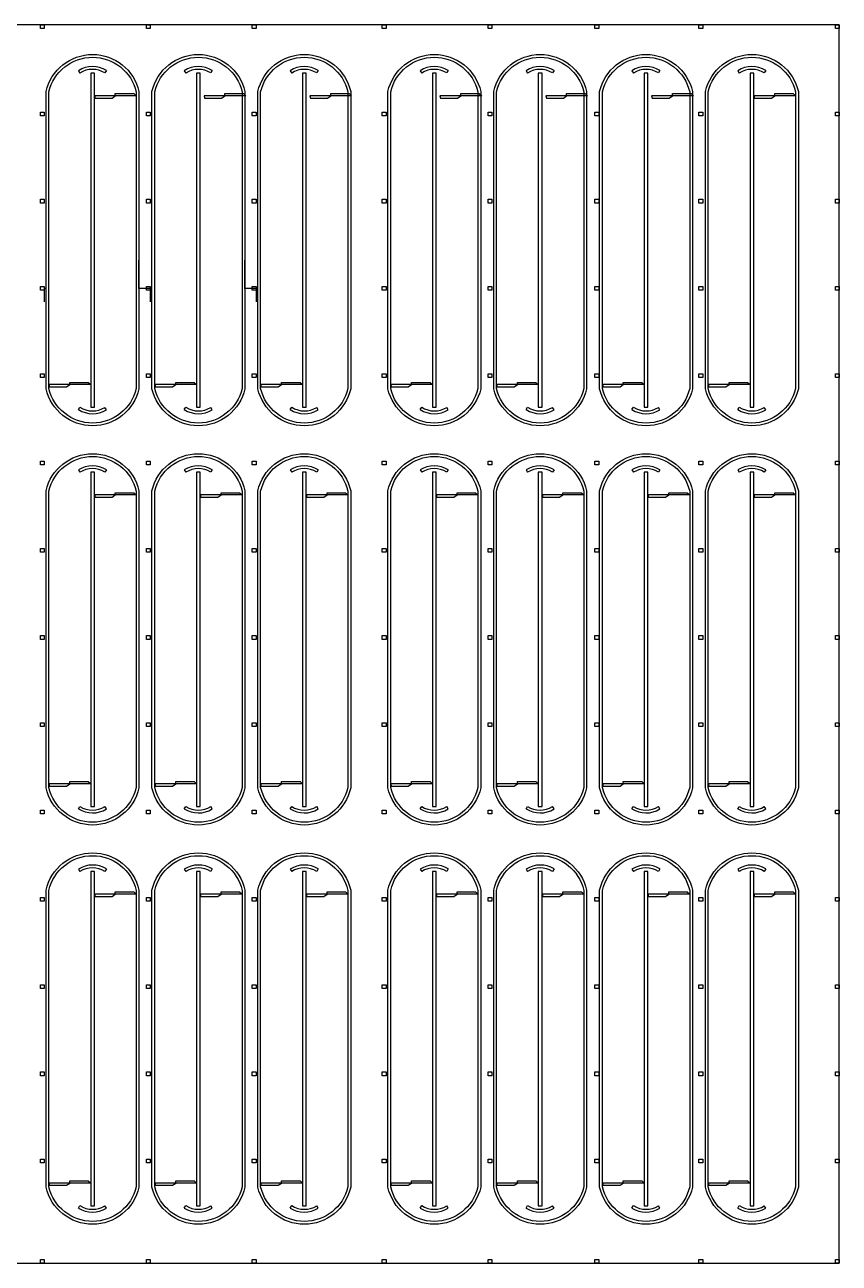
# Model space of a CAD drawing. Header units: metres. Extents: x 2572 to 5235, y 1556 to 2684.
# Drawn here: x 2724.8 to 2768.7, y 1569.3 to 1636 of the extents above; entities that cross this region are included whole.
import ezdxf

# ---------------------------------------------------------------- set-up
doc = ezdxf.new("R2010")
doc.units = ezdxf.units.M

msp = doc.modelspace()

# ---------------------------------------------------------------- linework, layer by layer
for points in [[(2697.757, 1591.341), (2697.757, 1569.341), (2768.657, 1569.341), (2768.657, 1636.041), (2697.757, 1636.041), (2697.757, 1615.741)], [(2725.857, 1636.041), (2725.857, 1635.841), (2725.657, 1635.841), (2725.657, 1636.041), (2725.857, 1636.041)], [(2731.557, 1636.041), (2731.557, 1635.841), (2731.357, 1635.841), (2731.357, 1636.041), (2731.557, 1636.041)], [(2737.257, 1636.041), (2737.257, 1635.841), (2737.057, 1635.841), (2737.057, 1636.041), (2737.257, 1636.041)], [(2744.257, 1636.041), (2744.257, 1635.841), (2744.057, 1635.841), (2744.057, 1636.041), (2744.257, 1636.041)], [(2749.957, 1636.041), (2749.957, 1635.841), (2749.757, 1635.841), (2749.757, 1636.041), (2749.957, 1636.041)], [(2755.707, 1636.041), (2755.707, 1635.841), (2755.507, 1635.841), (2755.507, 1636.041), (2755.707, 1636.041)], [(2761.307, 1636.041), (2761.307, 1635.841), (2761.107, 1635.841), (2761.107, 1636.041), (2761.307, 1636.041)], [(2768.657, 1636.041), (2768.657, 1635.841), (2768.457, 1635.841), (2768.457, 1636.041), (2768.657, 1636.041)], [(2727.696, 1633.567), (2727.777, 1633.44)], [(2729.203, 1633.574), (2729.124, 1633.447)], [(2733.396, 1633.567), (2733.477, 1633.44)], [(2734.903, 1633.574), (2734.824, 1633.447)], [(2739.096, 1633.567), (2739.177, 1633.44)], [(2740.603, 1633.574), (2740.524, 1633.447)], [(2746.096, 1633.567), (2746.177, 1633.44)], [(2747.603, 1633.574), (2747.524, 1633.447)], [(2751.796, 1633.567), (2751.877, 1633.44)], [(2753.303, 1633.574), (2753.224, 1633.447)], [(2757.496, 1633.567), (2757.577, 1633.44)], [(2759.003, 1633.574), (2758.924, 1633.447)], [(2763.196, 1633.567), (2763.277, 1633.44)], [(2764.703, 1633.574), (2764.624, 1633.447)], [(2728.357, 1624.441), (2728.357, 1615.441), (2728.557, 1615.441), (2728.557, 1633.441), (2728.357, 1633.441), (2728.357, 1624.441)], [(2734.057, 1624.441), (2734.057, 1615.441), (2734.257, 1615.441), (2734.257, 1633.441), (2734.057, 1633.441), (2734.057, 1624.441)], [(2739.757, 1624.441), (2739.757, 1615.441), (2739.957, 1615.441), (2739.957, 1633.441), (2739.757, 1633.441), (2739.757, 1624.441)], [(2746.757, 1624.441), (2746.757, 1615.441), (2746.957, 1615.441), (2746.957, 1633.441), (2746.757, 1633.441), (2746.757, 1624.441)], [(2752.457, 1624.441), (2752.457, 1615.441), (2752.657, 1615.441), (2752.657, 1633.441), (2752.457, 1633.441), (2752.457, 1624.441)], [(2758.157, 1624.441), (2758.157, 1615.441), (2758.357, 1615.441), (2758.357, 1633.441), (2758.157, 1633.441), (2758.157, 1624.441)], [(2763.857, 1624.441), (2763.857, 1615.441), (2764.057, 1615.441), (2764.057, 1633.441), (2763.857, 1633.441), (2763.857, 1624.441)], [(2730.807, 1632.217), (2728.557, 1632.217), (2728.592, 1632.097), (2729.505, 1632.097), (2729.682, 1632.217), (2729.682, 1632.338), (2730.677, 1632.338), (2730.807, 1632.217)], [(2736.707, 1632.217), (2734.457, 1632.217), (2734.492, 1632.097), (2735.405, 1632.097), (2735.582, 1632.217), (2735.582, 1632.338), (2736.577, 1632.338), (2736.707, 1632.217)], [(2742.407, 1632.217), (2740.157, 1632.217), (2740.192, 1632.097), (2741.105, 1632.097), (2741.282, 1632.217), (2741.282, 1632.338), (2742.277, 1632.338), (2742.407, 1632.217)], [(2749.407, 1632.217), (2747.157, 1632.217), (2747.192, 1632.097), (2748.105, 1632.097), (2748.282, 1632.217), (2748.282, 1632.338), (2749.277, 1632.338), (2749.407, 1632.217)], [(2755.107, 1632.217), (2752.857, 1632.217), (2752.892, 1632.097), (2753.805, 1632.097), (2753.982, 1632.217), (2753.982, 1632.338), (2754.977, 1632.338), (2755.107, 1632.217)], [(2760.807, 1632.217), (2758.557, 1632.217), (2758.592, 1632.097), (2759.505, 1632.097), (2759.682, 1632.217), (2759.682, 1632.338), (2760.677, 1632.338), (2760.807, 1632.217)], [(2766.307, 1632.217), (2764.057, 1632.217), (2764.092, 1632.097), (2765.005, 1632.097), (2765.182, 1632.217), (2765.182, 1632.338), (2766.177, 1632.338), (2766.307, 1632.217)], [(2725.857, 1631.341), (2725.857, 1631.141), (2725.657, 1631.141), (2725.657, 1631.341), (2725.857, 1631.341)], [(2731.557, 1631.341), (2731.557, 1631.141), (2731.357, 1631.141), (2731.357, 1631.341), (2731.557, 1631.341)], [(2737.257, 1631.341), (2737.257, 1631.141), (2737.057, 1631.141), (2737.057, 1631.341), (2737.257, 1631.341)], [(2744.257, 1631.341), (2744.257, 1631.141), (2744.057, 1631.141), (2744.057, 1631.341), (2744.257, 1631.341)], [(2749.957, 1631.341), (2749.957, 1631.141), (2749.757, 1631.141), (2749.757, 1631.341), (2749.957, 1631.341)], [(2755.707, 1631.341), (2755.707, 1631.141), (2755.507, 1631.141), (2755.507, 1631.341), (2755.707, 1631.341)], [(2761.307, 1631.341), (2761.307, 1631.141), (2761.107, 1631.141), (2761.107, 1631.341), (2761.307, 1631.341)], [(2768.657, 1631.341), (2768.657, 1631.141), (2768.457, 1631.141), (2768.457, 1631.341), (2768.657, 1631.341)], [(2725.857, 1626.641), (2725.857, 1626.441), (2725.657, 1626.441), (2725.657, 1626.641), (2725.857, 1626.641)], [(2731.557, 1626.641), (2731.557, 1626.441), (2731.357, 1626.441), (2731.357, 1626.641), (2731.557, 1626.641)], [(2737.257, 1626.641), (2737.257, 1626.441), (2737.057, 1626.441), (2737.057, 1626.641), (2737.257, 1626.641)], [(2744.257, 1626.641), (2744.257, 1626.441), (2744.057, 1626.441), (2744.057, 1626.641), (2744.257, 1626.641)], [(2749.957, 1626.641), (2749.957, 1626.441), (2749.757, 1626.441), (2749.757, 1626.641), (2749.957, 1626.641)], [(2755.707, 1626.641), (2755.707, 1626.441), (2755.507, 1626.441), (2755.507, 1626.641), (2755.707, 1626.641)], [(2761.307, 1626.641), (2761.307, 1626.441), (2761.107, 1626.441), (2761.107, 1626.641), (2761.307, 1626.641)], [(2768.657, 1626.641), (2768.657, 1626.441), (2768.457, 1626.441), (2768.457, 1626.641), (2768.657, 1626.641)], [(2731.657, 1621.841), (2730.957, 1621.841), (2730.957, 1623.371)], [(2737.357, 1621.841), (2736.657, 1621.841), (2736.657, 1623.371)], [(2725.857, 1621.941), (2725.857, 1621.741), (2725.657, 1621.741), (2725.657, 1621.941), (2725.857, 1621.941)], [(2725.957, 1621.841), (2725.857, 1621.841), (2725.857, 1621.123)], [(2731.557, 1621.941), (2731.557, 1621.741), (2731.357, 1621.741), (2731.357, 1621.941), (2731.557, 1621.941)], [(2731.657, 1621.841), (2731.557, 1621.841), (2731.557, 1621.123)], [(2737.257, 1621.941), (2737.257, 1621.741), (2737.057, 1621.741), (2737.057, 1621.941), (2737.257, 1621.941)], [(2737.357, 1621.841), (2737.257, 1621.841), (2737.257, 1621.123)], [(2744.257, 1621.941), (2744.257, 1621.741), (2744.057, 1621.741), (2744.057, 1621.941), (2744.257, 1621.941)], [(2749.957, 1621.941), (2749.957, 1621.741), (2749.757, 1621.741), (2749.757, 1621.941), (2749.957, 1621.941)], [(2755.707, 1621.941), (2755.707, 1621.741), (2755.507, 1621.741), (2755.507, 1621.941), (2755.707, 1621.941)], [(2761.307, 1621.941), (2761.307, 1621.741), (2761.107, 1621.741), (2761.107, 1621.941), (2761.307, 1621.941)], [(2768.657, 1621.941), (2768.657, 1621.741), (2768.457, 1621.741), (2768.457, 1621.941), (2768.657, 1621.941)], [(2725.857, 1617.241), (2725.857, 1617.041), (2725.657, 1617.041), (2725.657, 1617.241), (2725.857, 1617.241)], [(2731.557, 1617.241), (2731.557, 1617.041), (2731.357, 1617.041), (2731.357, 1617.241), (2731.557, 1617.241)], [(2737.257, 1617.241), (2737.257, 1617.041), (2737.057, 1617.041), (2737.057, 1617.241), (2737.257, 1617.241)], [(2744.257, 1617.241), (2744.257, 1617.041), (2744.057, 1617.041), (2744.057, 1617.241), (2744.257, 1617.241)], [(2749.957, 1617.241), (2749.957, 1617.041), (2749.757, 1617.041), (2749.757, 1617.241), (2749.957, 1617.241)], [(2755.707, 1617.241), (2755.707, 1617.041), (2755.507, 1617.041), (2755.507, 1617.241), (2755.707, 1617.241)], [(2761.307, 1617.241), (2761.307, 1617.041), (2761.107, 1617.041), (2761.107, 1617.241), (2761.307, 1617.241)], [(2768.657, 1617.241), (2768.657, 1617.041), (2768.457, 1617.041), (2768.457, 1617.241), (2768.657, 1617.241)], [(2728.357, 1616.661), (2726.107, 1616.661), (2726.142, 1616.54), (2727.055, 1616.54), (2727.232, 1616.661), (2727.232, 1616.782), (2728.227, 1616.782), (2728.357, 1616.661)], [(2734.057, 1616.661), (2731.807, 1616.661), (2731.842, 1616.54), (2732.755, 1616.54), (2732.932, 1616.661), (2732.932, 1616.782), (2733.927, 1616.782), (2734.057, 1616.661)], [(2739.757, 1616.661), (2737.507, 1616.661), (2737.542, 1616.54), (2738.455, 1616.54), (2738.632, 1616.661), (2738.632, 1616.782), (2739.627, 1616.782), (2739.757, 1616.661)], [(2746.757, 1616.661), (2744.507, 1616.661), (2744.542, 1616.54), (2745.455, 1616.54), (2745.632, 1616.661), (2745.632, 1616.782), (2746.627, 1616.782), (2746.757, 1616.661)], [(2752.457, 1616.661), (2750.207, 1616.661), (2750.242, 1616.54), (2751.155, 1616.54), (2751.332, 1616.661), (2751.332, 1616.782), (2752.327, 1616.782), (2752.457, 1616.661)], [(2758.157, 1616.661), (2755.907, 1616.661), (2755.942, 1616.54), (2756.855, 1616.54), (2757.032, 1616.661), (2757.032, 1616.782), (2758.027, 1616.782), (2758.157, 1616.661)], [(2763.857, 1616.661), (2761.607, 1616.661), (2761.642, 1616.54), (2762.555, 1616.54), (2762.732, 1616.661), (2762.732, 1616.782), (2763.727, 1616.782), (2763.857, 1616.661)], [(2727.696, 1615.315), (2727.777, 1615.442)], [(2729.203, 1615.308), (2729.124, 1615.435)], [(2733.396, 1615.315), (2733.477, 1615.442)], [(2734.903, 1615.308), (2734.824, 1615.435)], [(2739.096, 1615.315), (2739.177, 1615.442)], [(2740.603, 1615.308), (2740.524, 1615.435)], [(2746.096, 1615.315), (2746.177, 1615.442)], [(2747.603, 1615.308), (2747.524, 1615.435)], [(2751.796, 1615.315), (2751.877, 1615.442)], [(2753.303, 1615.308), (2753.224, 1615.435)], [(2757.496, 1615.315), (2757.577, 1615.442)], [(2759.003, 1615.308), (2758.924, 1615.435)], [(2763.196, 1615.315), (2763.277, 1615.442)], [(2764.703, 1615.308), (2764.624, 1615.435)], [(2725.857, 1612.541), (2725.857, 1612.341), (2725.657, 1612.341), (2725.657, 1612.541), (2725.857, 1612.541)], [(2731.557, 1612.541), (2731.557, 1612.341), (2731.357, 1612.341), (2731.357, 1612.541), (2731.557, 1612.541)], [(2737.257, 1612.541), (2737.257, 1612.341), (2737.057, 1612.341), (2737.057, 1612.541), (2737.257, 1612.541)], [(2744.257, 1612.541), (2744.257, 1612.341), (2744.057, 1612.341), (2744.057, 1612.541), (2744.257, 1612.541)], [(2749.957, 1612.541), (2749.957, 1612.341), (2749.757, 1612.341), (2749.757, 1612.541), (2749.957, 1612.541)], [(2755.707, 1612.541), (2755.707, 1612.341), (2755.507, 1612.341), (2755.507, 1612.541), (2755.707, 1612.541)], [(2761.307, 1612.541), (2761.307, 1612.341), (2761.107, 1612.341), (2761.107, 1612.541), (2761.307, 1612.541)], [(2768.657, 1612.541), (2768.657, 1612.341), (2768.457, 1612.341), (2768.457, 1612.541), (2768.657, 1612.541)], [(2727.696, 1612.067), (2727.777, 1611.94)], [(2728.357, 1602.941), (2728.357, 1593.941), (2728.557, 1593.941), (2728.557, 1611.941), (2728.357, 1611.941), (2728.357, 1602.941)], [(2729.203, 1612.074), (2729.124, 1611.947)], [(2733.396, 1612.067), (2733.477, 1611.94)], [(2734.057, 1602.941), (2734.057, 1593.941), (2734.257, 1593.941), (2734.257, 1611.941), (2734.057, 1611.941), (2734.057, 1602.941)], [(2734.903, 1612.074), (2734.824, 1611.947)], [(2739.096, 1612.067), (2739.177, 1611.94)], [(2739.757, 1602.941), (2739.757, 1593.941), (2739.957, 1593.941), (2739.957, 1611.941), (2739.757, 1611.941), (2739.757, 1602.941)], [(2740.603, 1612.074), (2740.524, 1611.947)], [(2746.096, 1612.067), (2746.177, 1611.94)], [(2746.757, 1602.941), (2746.757, 1593.941), (2746.957, 1593.941), (2746.957, 1611.941), (2746.757, 1611.941), (2746.757, 1602.941)], [(2747.603, 1612.074), (2747.524, 1611.947)], [(2751.796, 1612.067), (2751.877, 1611.94)], [(2752.457, 1602.941), (2752.457, 1593.941), (2752.657, 1593.941), (2752.657, 1611.941), (2752.457, 1611.941), (2752.457, 1602.941)], [(2753.303, 1612.074), (2753.224, 1611.947)], [(2757.496, 1612.067), (2757.577, 1611.94)], [(2758.157, 1602.941), (2758.157, 1593.941), (2758.357, 1593.941), (2758.357, 1611.941), (2758.157, 1611.941), (2758.157, 1602.941)], [(2759.003, 1612.074), (2758.924, 1611.947)], [(2763.196, 1612.067), (2763.277, 1611.94)], [(2763.857, 1602.941), (2763.857, 1593.941), (2764.057, 1593.941), (2764.057, 1611.941), (2763.857, 1611.941), (2763.857, 1602.941)], [(2764.703, 1612.074), (2764.624, 1611.947)], [(2730.807, 1610.717), (2728.557, 1610.717), (2728.592, 1610.597), (2729.505, 1610.597), (2729.682, 1610.717), (2729.682, 1610.838), (2730.677, 1610.838), (2730.807, 1610.717)], [(2736.507, 1610.717), (2734.257, 1610.717), (2734.292, 1610.597), (2735.205, 1610.597), (2735.382, 1610.717), (2735.382, 1610.838), (2736.377, 1610.838), (2736.507, 1610.717)], [(2742.207, 1610.717), (2739.957, 1610.717), (2739.992, 1610.597), (2740.905, 1610.597), (2741.082, 1610.717), (2741.082, 1610.838), (2742.077, 1610.838), (2742.207, 1610.717)], [(2749.207, 1610.717), (2746.957, 1610.717), (2746.992, 1610.597), (2747.905, 1610.597), (2748.082, 1610.717), (2748.082, 1610.838), (2749.077, 1610.838), (2749.207, 1610.717)], [(2754.907, 1610.717), (2752.657, 1610.717), (2752.692, 1610.597), (2753.605, 1610.597), (2753.782, 1610.717), (2753.782, 1610.838), (2754.777, 1610.838), (2754.907, 1610.717)], [(2760.607, 1610.717), (2758.357, 1610.717), (2758.392, 1610.597), (2759.305, 1610.597), (2759.482, 1610.717), (2759.482, 1610.838), (2760.477, 1610.838), (2760.607, 1610.717)], [(2766.307, 1610.717), (2764.057, 1610.717), (2764.092, 1610.597), (2765.005, 1610.597), (2765.182, 1610.717), (2765.182, 1610.838), (2766.177, 1610.838), (2766.307, 1610.717)], [(2725.857, 1607.841), (2725.857, 1607.641), (2725.657, 1607.641), (2725.657, 1607.841), (2725.857, 1607.841)], [(2731.557, 1607.841), (2731.557, 1607.641), (2731.357, 1607.641), (2731.357, 1607.841), (2731.557, 1607.841)], [(2737.257, 1607.841), (2737.257, 1607.641), (2737.057, 1607.641), (2737.057, 1607.841), (2737.257, 1607.841)], [(2744.257, 1607.841), (2744.257, 1607.641), (2744.057, 1607.641), (2744.057, 1607.841), (2744.257, 1607.841)], [(2749.957, 1607.841), (2749.957, 1607.641), (2749.757, 1607.641), (2749.757, 1607.841), (2749.957, 1607.841)], [(2755.707, 1607.841), (2755.707, 1607.641), (2755.507, 1607.641), (2755.507, 1607.841), (2755.707, 1607.841)], [(2761.307, 1607.841), (2761.307, 1607.641), (2761.107, 1607.641), (2761.107, 1607.841), (2761.307, 1607.841)], [(2768.657, 1607.841), (2768.657, 1607.641), (2768.457, 1607.641), (2768.457, 1607.841), (2768.657, 1607.841)], [(2725.857, 1603.141), (2725.857, 1602.941), (2725.657, 1602.941), (2725.657, 1603.141), (2725.857, 1603.141)], [(2731.557, 1603.141), (2731.557, 1602.941), (2731.357, 1602.941), (2731.357, 1603.141), (2731.557, 1603.141)], [(2737.257, 1603.141), (2737.257, 1602.941), (2737.057, 1602.941), (2737.057, 1603.141), (2737.257, 1603.141)], [(2744.257, 1603.141), (2744.257, 1602.941), (2744.057, 1602.941), (2744.057, 1603.141), (2744.257, 1603.141)], [(2749.957, 1603.141), (2749.957, 1602.941), (2749.757, 1602.941), (2749.757, 1603.141), (2749.957, 1603.141)], [(2755.707, 1603.141), (2755.707, 1602.941), (2755.507, 1602.941), (2755.507, 1603.141), (2755.707, 1603.141)], [(2761.307, 1603.141), (2761.307, 1602.941), (2761.107, 1602.941), (2761.107, 1603.141), (2761.307, 1603.141)], [(2768.657, 1603.141), (2768.657, 1602.941), (2768.457, 1602.941), (2768.457, 1603.141), (2768.657, 1603.141)], [(2725.857, 1598.441), (2725.857, 1598.241), (2725.657, 1598.241), (2725.657, 1598.441), (2725.857, 1598.441)], [(2731.557, 1598.441), (2731.557, 1598.241), (2731.357, 1598.241), (2731.357, 1598.441), (2731.557, 1598.441)], [(2737.257, 1598.441), (2737.257, 1598.241), (2737.057, 1598.241), (2737.057, 1598.441), (2737.257, 1598.441)], [(2744.257, 1598.441), (2744.257, 1598.241), (2744.057, 1598.241), (2744.057, 1598.441), (2744.257, 1598.441)], [(2749.957, 1598.441), (2749.957, 1598.241), (2749.757, 1598.241), (2749.757, 1598.441), (2749.957, 1598.441)], [(2755.707, 1598.441), (2755.707, 1598.241), (2755.507, 1598.241), (2755.507, 1598.441), (2755.707, 1598.441)], [(2761.307, 1598.441), (2761.307, 1598.241), (2761.107, 1598.241), (2761.107, 1598.441), (2761.307, 1598.441)], [(2768.657, 1598.441), (2768.657, 1598.241), (2768.457, 1598.241), (2768.457, 1598.441), (2768.657, 1598.441)], [(2728.357, 1595.161), (2726.107, 1595.161), (2726.142, 1595.04), (2727.055, 1595.04), (2727.232, 1595.161), (2727.232, 1595.282), (2728.227, 1595.282), (2728.357, 1595.161)], [(2734.057, 1595.161), (2731.807, 1595.161), (2731.842, 1595.04), (2732.755, 1595.04), (2732.932, 1595.161), (2732.932, 1595.282), (2733.927, 1595.282), (2734.057, 1595.161)], [(2739.757, 1595.161), (2737.507, 1595.161), (2737.542, 1595.04), (2738.455, 1595.04), (2738.632, 1595.161), (2738.632, 1595.282), (2739.627, 1595.282), (2739.757, 1595.161)], [(2746.757, 1595.161), (2744.507, 1595.161), (2744.542, 1595.04), (2745.455, 1595.04), (2745.632, 1595.161), (2745.632, 1595.282), (2746.627, 1595.282), (2746.757, 1595.161)], [(2752.457, 1595.161), (2750.207, 1595.161), (2750.242, 1595.04), (2751.155, 1595.04), (2751.332, 1595.161), (2751.332, 1595.282), (2752.327, 1595.282), (2752.457, 1595.161)], [(2758.157, 1595.161), (2755.907, 1595.161), (2755.942, 1595.04), (2756.855, 1595.04), (2757.032, 1595.161), (2757.032, 1595.282), (2758.027, 1595.282), (2758.157, 1595.161)], [(2763.857, 1595.161), (2761.607, 1595.161), (2761.642, 1595.04), (2762.555, 1595.04), (2762.732, 1595.161), (2762.732, 1595.282), (2763.727, 1595.282), (2763.857, 1595.161)], [(2725.857, 1593.741), (2725.857, 1593.541), (2725.657, 1593.541), (2725.657, 1593.741), (2725.857, 1593.741)], [(2727.696, 1593.815), (2727.777, 1593.942)], [(2729.203, 1593.808), (2729.124, 1593.935)], [(2731.557, 1593.741), (2731.557, 1593.541), (2731.357, 1593.541), (2731.357, 1593.741), (2731.557, 1593.741)], [(2733.396, 1593.815), (2733.477, 1593.942)], [(2734.903, 1593.808), (2734.824, 1593.935)], [(2737.257, 1593.741), (2737.257, 1593.541), (2737.057, 1593.541), (2737.057, 1593.741), (2737.257, 1593.741)], [(2739.096, 1593.815), (2739.177, 1593.942)], [(2740.603, 1593.808), (2740.524, 1593.935)], [(2744.257, 1593.741), (2744.257, 1593.541), (2744.057, 1593.541), (2744.057, 1593.741), (2744.257, 1593.741)], [(2746.096, 1593.815), (2746.177, 1593.942)], [(2747.603, 1593.808), (2747.524, 1593.935)], [(2749.957, 1593.741), (2749.957, 1593.541), (2749.757, 1593.541), (2749.757, 1593.741), (2749.957, 1593.741)], [(2751.796, 1593.815), (2751.877, 1593.942)], [(2753.303, 1593.808), (2753.224, 1593.935)], [(2755.707, 1593.741), (2755.707, 1593.541), (2755.507, 1593.541), (2755.507, 1593.741), (2755.707, 1593.741)], [(2757.496, 1593.815), (2757.577, 1593.942)], [(2759.003, 1593.808), (2758.924, 1593.935)], [(2761.307, 1593.741), (2761.307, 1593.541), (2761.107, 1593.541), (2761.107, 1593.741), (2761.307, 1593.741)], [(2763.196, 1593.815), (2763.277, 1593.942)], [(2764.703, 1593.808), (2764.624, 1593.935)], [(2768.657, 1593.741), (2768.657, 1593.541), (2768.457, 1593.541), (2768.457, 1593.741), (2768.657, 1593.741)], [(2727.696, 1590.567), (2727.777, 1590.44)], [(2728.357, 1581.441), (2728.357, 1572.441), (2728.557, 1572.441), (2728.557, 1590.441), (2728.357, 1590.441), (2728.357, 1581.441)], [(2729.203, 1590.574), (2729.124, 1590.447)], [(2733.396, 1590.567), (2733.477, 1590.44)], [(2734.057, 1581.441), (2734.057, 1572.441), (2734.257, 1572.441), (2734.257, 1590.441), (2734.057, 1590.441), (2734.057, 1581.441)], [(2734.903, 1590.574), (2734.824, 1590.447)], [(2739.096, 1590.567), (2739.177, 1590.44)], [(2739.757, 1581.441), (2739.757, 1572.441), (2739.957, 1572.441), (2739.957, 1590.441), (2739.757, 1590.441), (2739.757, 1581.441)], [(2740.603, 1590.574), (2740.524, 1590.447)], [(2746.096, 1590.567), (2746.177, 1590.44)], [(2746.757, 1581.441), (2746.757, 1572.441), (2746.957, 1572.441), (2746.957, 1590.441), (2746.757, 1590.441), (2746.757, 1581.441)], [(2747.603, 1590.574), (2747.524, 1590.447)], [(2751.796, 1590.567), (2751.877, 1590.44)], [(2752.457, 1581.441), (2752.457, 1572.441), (2752.657, 1572.441), (2752.657, 1590.441), (2752.457, 1590.441), (2752.457, 1581.441)], [(2753.303, 1590.574), (2753.224, 1590.447)], [(2757.496, 1590.567), (2757.577, 1590.44)], [(2758.157, 1581.441), (2758.157, 1572.441), (2758.357, 1572.441), (2758.357, 1590.441), (2758.157, 1590.441), (2758.157, 1581.441)], [(2759.003, 1590.574), (2758.924, 1590.447)], [(2763.196, 1590.567), (2763.277, 1590.44)], [(2763.857, 1581.441), (2763.857, 1572.441), (2764.057, 1572.441), (2764.057, 1590.441), (2763.857, 1590.441), (2763.857, 1581.441)], [(2764.703, 1590.574), (2764.624, 1590.447)], [(2725.857, 1589.041), (2725.857, 1588.841), (2725.657, 1588.841), (2725.657, 1589.041), (2725.857, 1589.041)], [(2730.807, 1589.217), (2728.557, 1589.217), (2728.592, 1589.097), (2729.505, 1589.097), (2729.682, 1589.217), (2729.682, 1589.338), (2730.677, 1589.338), (2730.807, 1589.217)], [(2731.557, 1589.041), (2731.557, 1588.841), (2731.357, 1588.841), (2731.357, 1589.041), (2731.557, 1589.041)], [(2736.507, 1589.217), (2734.257, 1589.217), (2734.292, 1589.097), (2735.205, 1589.097), (2735.382, 1589.217), (2735.382, 1589.338), (2736.377, 1589.338), (2736.507, 1589.217)], [(2737.257, 1589.041), (2737.257, 1588.841), (2737.057, 1588.841), (2737.057, 1589.041), (2737.257, 1589.041)], [(2742.207, 1589.217), (2739.957, 1589.217), (2739.992, 1589.097), (2740.905, 1589.097), (2741.082, 1589.217), (2741.082, 1589.338), (2742.077, 1589.338), (2742.207, 1589.217)], [(2744.257, 1589.041), (2744.257, 1588.841), (2744.057, 1588.841), (2744.057, 1589.041), (2744.257, 1589.041)], [(2749.207, 1589.217), (2746.957, 1589.217), (2746.992, 1589.097), (2747.905, 1589.097), (2748.082, 1589.217), (2748.082, 1589.338), (2749.077, 1589.338), (2749.207, 1589.217)], [(2749.957, 1589.041), (2749.957, 1588.841), (2749.757, 1588.841), (2749.757, 1589.041), (2749.957, 1589.041)], [(2754.907, 1589.217), (2752.657, 1589.217), (2752.692, 1589.097), (2753.605, 1589.097), (2753.782, 1589.217), (2753.782, 1589.338), (2754.777, 1589.338), (2754.907, 1589.217)], [(2755.707, 1589.041), (2755.707, 1588.841), (2755.507, 1588.841), (2755.507, 1589.041), (2755.707, 1589.041)], [(2760.607, 1589.217), (2758.357, 1589.217), (2758.392, 1589.097), (2759.305, 1589.097), (2759.482, 1589.217), (2759.482, 1589.338), (2760.477, 1589.338), (2760.607, 1589.217)], [(2761.307, 1589.041), (2761.307, 1588.841), (2761.107, 1588.841), (2761.107, 1589.041), (2761.307, 1589.041)], [(2766.307, 1589.217), (2764.057, 1589.217), (2764.092, 1589.097), (2765.005, 1589.097), (2765.182, 1589.217), (2765.182, 1589.338), (2766.177, 1589.338), (2766.307, 1589.217)], [(2768.657, 1589.041), (2768.657, 1588.841), (2768.457, 1588.841), (2768.457, 1589.041), (2768.657, 1589.041)], [(2725.857, 1584.341), (2725.857, 1584.141), (2725.657, 1584.141), (2725.657, 1584.341), (2725.857, 1584.341)], [(2731.557, 1584.341), (2731.557, 1584.141), (2731.357, 1584.141), (2731.357, 1584.341), (2731.557, 1584.341)], [(2737.257, 1584.341), (2737.257, 1584.141), (2737.057, 1584.141), (2737.057, 1584.341), (2737.257, 1584.341)], [(2744.257, 1584.341), (2744.257, 1584.141), (2744.057, 1584.141), (2744.057, 1584.341), (2744.257, 1584.341)], [(2749.957, 1584.341), (2749.957, 1584.141), (2749.757, 1584.141), (2749.757, 1584.341), (2749.957, 1584.341)], [(2755.707, 1584.341), (2755.707, 1584.141), (2755.507, 1584.141), (2755.507, 1584.341), (2755.707, 1584.341)], [(2761.307, 1584.341), (2761.307, 1584.141), (2761.107, 1584.141), (2761.107, 1584.341), (2761.307, 1584.341)], [(2768.657, 1584.341), (2768.657, 1584.141), (2768.457, 1584.141), (2768.457, 1584.341), (2768.657, 1584.341)], [(2725.857, 1579.641), (2725.857, 1579.441), (2725.657, 1579.441), (2725.657, 1579.641), (2725.857, 1579.641)], [(2731.557, 1579.641), (2731.557, 1579.441), (2731.357, 1579.441), (2731.357, 1579.641), (2731.557, 1579.641)], [(2737.257, 1579.641), (2737.257, 1579.441), (2737.057, 1579.441), (2737.057, 1579.641), (2737.257, 1579.641)], [(2744.257, 1579.641), (2744.257, 1579.441), (2744.057, 1579.441), (2744.057, 1579.641), (2744.257, 1579.641)], [(2749.957, 1579.641), (2749.957, 1579.441), (2749.757, 1579.441), (2749.757, 1579.641), (2749.957, 1579.641)], [(2755.707, 1579.641), (2755.707, 1579.441), (2755.507, 1579.441), (2755.507, 1579.641), (2755.707, 1579.641)], [(2761.307, 1579.641), (2761.307, 1579.441), (2761.107, 1579.441), (2761.107, 1579.641), (2761.307, 1579.641)], [(2768.657, 1579.641), (2768.657, 1579.441), (2768.457, 1579.441), (2768.457, 1579.641), (2768.657, 1579.641)], [(2725.857, 1574.941), (2725.857, 1574.741), (2725.657, 1574.741), (2725.657, 1574.941), (2725.857, 1574.941)], [(2731.557, 1574.941), (2731.557, 1574.741), (2731.357, 1574.741), (2731.357, 1574.941), (2731.557, 1574.941)], [(2737.257, 1574.941), (2737.257, 1574.741), (2737.057, 1574.741), (2737.057, 1574.941), (2737.257, 1574.941)], [(2744.257, 1574.941), (2744.257, 1574.741), (2744.057, 1574.741), (2744.057, 1574.941), (2744.257, 1574.941)], [(2749.957, 1574.941), (2749.957, 1574.741), (2749.757, 1574.741), (2749.757, 1574.941), (2749.957, 1574.941)], [(2755.707, 1574.941), (2755.707, 1574.741), (2755.507, 1574.741), (2755.507, 1574.941), (2755.707, 1574.941)], [(2761.307, 1574.941), (2761.307, 1574.741), (2761.107, 1574.741), (2761.107, 1574.941), (2761.307, 1574.941)], [(2768.657, 1574.941), (2768.657, 1574.741), (2768.457, 1574.741), (2768.457, 1574.941), (2768.657, 1574.941)], [(2728.357, 1573.661), (2726.107, 1573.661), (2726.142, 1573.54), (2727.055, 1573.54), (2727.232, 1573.661), (2727.232, 1573.782), (2728.227, 1573.782), (2728.357, 1573.661)], [(2734.057, 1573.661), (2731.807, 1573.661), (2731.842, 1573.54), (2732.755, 1573.54), (2732.932, 1573.661), (2732.932, 1573.782), (2733.927, 1573.782), (2734.057, 1573.661)], [(2739.757, 1573.661), (2737.507, 1573.661), (2737.542, 1573.54), (2738.455, 1573.54), (2738.632, 1573.661), (2738.632, 1573.782), (2739.627, 1573.782), (2739.757, 1573.661)], [(2746.757, 1573.661), (2744.507, 1573.661), (2744.542, 1573.54), (2745.455, 1573.54), (2745.632, 1573.661), (2745.632, 1573.782), (2746.627, 1573.782), (2746.757, 1573.661)], [(2752.457, 1573.661), (2750.207, 1573.661), (2750.242, 1573.54), (2751.155, 1573.54), (2751.332, 1573.661), (2751.332, 1573.782), (2752.327, 1573.782), (2752.457, 1573.661)], [(2758.157, 1573.661), (2755.907, 1573.661), (2755.942, 1573.54), (2756.855, 1573.54), (2757.032, 1573.661), (2757.032, 1573.782), (2758.027, 1573.782), (2758.157, 1573.661)], [(2763.857, 1573.661), (2761.607, 1573.661), (2761.642, 1573.54), (2762.555, 1573.54), (2762.732, 1573.661), (2762.732, 1573.782), (2763.727, 1573.782), (2763.857, 1573.661)], [(2727.696, 1572.315), (2727.777, 1572.442)], [(2729.203, 1572.308), (2729.124, 1572.435)], [(2733.396, 1572.315), (2733.477, 1572.442)], [(2734.903, 1572.308), (2734.824, 1572.435)], [(2739.096, 1572.315), (2739.177, 1572.442)], [(2740.603, 1572.308), (2740.524, 1572.435)], [(2746.096, 1572.315), (2746.177, 1572.442)], [(2747.603, 1572.308), (2747.524, 1572.435)], [(2751.796, 1572.315), (2751.877, 1572.442)], [(2753.303, 1572.308), (2753.224, 1572.435)], [(2757.496, 1572.315), (2757.577, 1572.442)], [(2759.003, 1572.308), (2758.924, 1572.435)], [(2763.196, 1572.315), (2763.277, 1572.442)], [(2764.703, 1572.308), (2764.624, 1572.435)], [(2725.857, 1569.541), (2725.857, 1569.341), (2725.657, 1569.341), (2725.657, 1569.541), (2725.857, 1569.541)], [(2731.557, 1569.541), (2731.557, 1569.341), (2731.357, 1569.341), (2731.357, 1569.541), (2731.557, 1569.541)], [(2737.257, 1569.541), (2737.257, 1569.341), (2737.057, 1569.341), (2737.057, 1569.541), (2737.257, 1569.541)], [(2744.257, 1569.541), (2744.257, 1569.341), (2744.057, 1569.341), (2744.057, 1569.541), (2744.257, 1569.541)], [(2749.957, 1569.541), (2749.957, 1569.341), (2749.757, 1569.341), (2749.757, 1569.541), (2749.957, 1569.541)], [(2755.707, 1569.541), (2755.707, 1569.341), (2755.507, 1569.341), (2755.507, 1569.541), (2755.707, 1569.541)], [(2761.307, 1569.541), (2761.307, 1569.341), (2761.107, 1569.341), (2761.107, 1569.541), (2761.307, 1569.541)], [(2768.657, 1569.541), (2768.657, 1569.341), (2768.457, 1569.341), (2768.457, 1569.541), (2768.657, 1569.541)]]:
    msp.add_lwpolyline(points)
for points in [[(2730.957, 1624.441), (2730.957, 1616.441, -0.8), (2725.957, 1616.441), (2725.957, 1624.441), (2725.957, 1632.441, -0.8), (2730.957, 1632.441), (2730.957, 1624.441)], [(2736.657, 1624.441), (2736.657, 1616.441, -0.8), (2731.657, 1616.441), (2731.657, 1624.441), (2731.657, 1632.441, -0.8), (2736.657, 1632.441), (2736.657, 1624.441)], [(2742.357, 1624.441), (2742.357, 1616.441, -0.8), (2737.357, 1616.441), (2737.357, 1624.441), (2737.357, 1632.441, -0.8), (2742.357, 1632.441), (2742.357, 1624.441)], [(2749.357, 1624.441), (2749.357, 1616.441, -0.8), (2744.357, 1616.441), (2744.357, 1624.441), (2744.357, 1632.441, -0.8), (2749.357, 1632.441), (2749.357, 1624.441)], [(2755.057, 1624.441), (2755.057, 1616.441, -0.8), (2750.057, 1616.441), (2750.057, 1624.441), (2750.057, 1632.441, -0.8), (2755.057, 1632.441), (2755.057, 1624.441)], [(2760.757, 1624.441), (2760.757, 1616.441, -0.8), (2755.757, 1616.441), (2755.757, 1624.441), (2755.757, 1632.441, -0.8), (2760.757, 1632.441), (2760.757, 1624.441)], [(2766.457, 1624.441), (2766.457, 1616.441, -0.8), (2761.457, 1616.441), (2761.457, 1624.441), (2761.457, 1632.441, -0.8), (2766.457, 1632.441), (2766.457, 1624.441)], [(2730.957, 1602.941), (2730.957, 1594.941, -0.8), (2725.957, 1594.941), (2725.957, 1602.941), (2725.957, 1610.941, -0.8), (2730.957, 1610.941), (2730.957, 1602.941)], [(2736.657, 1602.941), (2736.657, 1594.941, -0.8), (2731.657, 1594.941), (2731.657, 1602.941), (2731.657, 1610.941, -0.8), (2736.657, 1610.941), (2736.657, 1602.941)], [(2742.357, 1602.941), (2742.357, 1594.941, -0.8), (2737.357, 1594.941), (2737.357, 1602.941), (2737.357, 1610.941, -0.8), (2742.357, 1610.941), (2742.357, 1602.941)], [(2749.357, 1602.941), (2749.357, 1594.941, -0.8), (2744.357, 1594.941), (2744.357, 1602.941), (2744.357, 1610.941, -0.8), (2749.357, 1610.941), (2749.357, 1602.941)], [(2755.057, 1602.941), (2755.057, 1594.941, -0.8), (2750.057, 1594.941), (2750.057, 1602.941), (2750.057, 1610.941, -0.8), (2755.057, 1610.941), (2755.057, 1602.941)], [(2760.757, 1602.941), (2760.757, 1594.941, -0.8), (2755.757, 1594.941), (2755.757, 1602.941), (2755.757, 1610.941, -0.8), (2760.757, 1610.941), (2760.757, 1602.941)], [(2766.457, 1602.941), (2766.457, 1594.941, -0.8), (2761.457, 1594.941), (2761.457, 1602.941), (2761.457, 1610.941, -0.8), (2766.457, 1610.941), (2766.457, 1602.941)], [(2730.957, 1581.441), (2730.957, 1573.441, -0.8), (2725.957, 1573.441), (2725.957, 1581.441), (2725.957, 1589.441, -0.8), (2730.957, 1589.441), (2730.957, 1581.441)], [(2736.657, 1581.441), (2736.657, 1573.441, -0.8), (2731.657, 1573.441), (2731.657, 1581.441), (2731.657, 1589.441, -0.8), (2736.657, 1589.441), (2736.657, 1581.441)], [(2742.357, 1581.441), (2742.357, 1573.441, -0.8), (2737.357, 1573.441), (2737.357, 1581.441), (2737.357, 1589.441, -0.8), (2742.357, 1589.441), (2742.357, 1581.441)], [(2749.357, 1581.441), (2749.357, 1573.441, -0.8), (2744.357, 1573.441), (2744.357, 1581.441), (2744.357, 1589.441, -0.8), (2749.357, 1589.441), (2749.357, 1581.441)], [(2755.057, 1581.441), (2755.057, 1573.441, -0.8), (2750.057, 1573.441), (2750.057, 1581.441), (2750.057, 1589.441, -0.8), (2755.057, 1589.441), (2755.057, 1581.441)], [(2760.757, 1581.441), (2760.757, 1573.441, -0.8), (2755.757, 1573.441), (2755.757, 1581.441), (2755.757, 1589.441, -0.8), (2760.757, 1589.441), (2760.757, 1581.441)], [(2766.457, 1581.441), (2766.457, 1573.441, -0.8), (2761.457, 1573.441), (2761.457, 1581.441), (2761.457, 1589.441, -0.8), (2766.457, 1589.441), (2766.457, 1581.441)]]:
    msp.add_lwpolyline(points, format="xyb")
for points in [[(2730.807, 1624.441), (2730.807, 1616.458, -0.794435), (2726.107, 1616.458), (2726.107, 1624.441), (2726.107, 1632.424, -0.794435), (2730.807, 1632.424)], [(2736.507, 1624.441), (2736.507, 1616.458, -0.794435), (2731.807, 1616.458), (2731.807, 1624.441), (2731.807, 1632.424, -0.794435), (2736.507, 1632.424)], [(2742.207, 1624.441), (2742.207, 1616.458, -0.794435), (2737.507, 1616.458), (2737.507, 1624.441), (2737.507, 1632.424, -0.794435), (2742.207, 1632.424)], [(2749.207, 1624.441), (2749.207, 1616.458, -0.794435), (2744.507, 1616.458), (2744.507, 1624.441), (2744.507, 1632.424, -0.794435), (2749.207, 1632.424)], [(2754.907, 1624.441), (2754.907, 1616.458, -0.794435), (2750.207, 1616.458), (2750.207, 1624.441), (2750.207, 1632.424, -0.794435), (2754.907, 1632.424)], [(2760.607, 1624.441), (2760.607, 1616.458, -0.794435), (2755.907, 1616.458), (2755.907, 1624.441), (2755.907, 1632.424, -0.794435), (2760.607, 1632.424)], [(2766.307, 1624.441), (2766.307, 1616.458, -0.794435), (2761.607, 1616.458), (2761.607, 1624.441), (2761.607, 1632.424, -0.794435), (2766.307, 1632.424)], [(2730.807, 1602.941), (2730.807, 1594.958, -0.794435), (2726.107, 1594.958), (2726.107, 1602.941), (2726.107, 1610.924, -0.794435), (2730.807, 1610.924)], [(2736.507, 1602.941), (2736.507, 1594.958, -0.794435), (2731.807, 1594.958), (2731.807, 1602.941), (2731.807, 1610.924, -0.794435), (2736.507, 1610.924)], [(2742.207, 1602.941), (2742.207, 1594.958, -0.794435), (2737.507, 1594.958), (2737.507, 1602.941), (2737.507, 1610.924, -0.794435), (2742.207, 1610.924)], [(2749.207, 1602.941), (2749.207, 1594.958, -0.794435), (2744.507, 1594.958), (2744.507, 1602.941), (2744.507, 1610.924, -0.794435), (2749.207, 1610.924)], [(2754.907, 1602.941), (2754.907, 1594.958, -0.794435), (2750.207, 1594.958), (2750.207, 1602.941), (2750.207, 1610.924, -0.794435), (2754.907, 1610.924)], [(2760.607, 1602.941), (2760.607, 1594.958, -0.794435), (2755.907, 1594.958), (2755.907, 1602.941), (2755.907, 1610.924, -0.794435), (2760.607, 1610.924)], [(2766.307, 1602.941), (2766.307, 1594.958, -0.794435), (2761.607, 1594.958), (2761.607, 1602.941), (2761.607, 1610.924, -0.794435), (2766.307, 1610.924)], [(2730.807, 1581.441), (2730.807, 1573.458, -0.794435), (2726.107, 1573.458), (2726.107, 1581.441), (2726.107, 1589.424, -0.794435), (2730.807, 1589.424)], [(2736.507, 1581.441), (2736.507, 1573.458, -0.794435), (2731.807, 1573.458), (2731.807, 1581.441), (2731.807, 1589.424, -0.794435), (2736.507, 1589.424)], [(2742.207, 1581.441), (2742.207, 1573.458, -0.794435), (2737.507, 1573.458), (2737.507, 1581.441), (2737.507, 1589.424, -0.794435), (2742.207, 1589.424)], [(2749.207, 1581.441), (2749.207, 1573.458, -0.794435), (2744.507, 1573.458), (2744.507, 1581.441), (2744.507, 1589.424, -0.794435), (2749.207, 1589.424)], [(2754.907, 1581.441), (2754.907, 1573.458, -0.794435), (2750.207, 1573.458), (2750.207, 1581.441), (2750.207, 1589.424, -0.794435), (2754.907, 1589.424)], [(2760.607, 1581.441), (2760.607, 1573.458, -0.794435), (2755.907, 1573.458), (2755.907, 1581.441), (2755.907, 1589.424, -0.794435), (2760.607, 1589.424)], [(2766.307, 1581.441), (2766.307, 1573.458, -0.794435), (2761.607, 1573.458), (2761.607, 1581.441), (2761.607, 1589.424, -0.794435), (2766.307, 1589.424)]]:
    msp.add_lwpolyline(points, format="xyb", close=True)
for centre, radius, start, end in [((2728.456, 1632.375), 1.413, 58.04563, 122.50966), ((2728.456, 1632.375), 1.263, 58.04563, 122.50966), ((2734.156, 1632.375), 1.413, 58.04563, 122.50966), ((2734.156, 1632.375), 1.263, 58.04563, 122.50966), ((2739.856, 1632.375), 1.413, 58.04563, 122.50966), ((2739.856, 1632.375), 1.263, 58.04563, 122.50966), ((2746.856, 1632.375), 1.413, 58.04563, 122.50966), ((2746.856, 1632.375), 1.263, 58.04563, 122.50966), ((2752.556, 1632.375), 1.413, 58.04563, 122.50966), ((2752.556, 1632.375), 1.263, 58.04563, 122.50966), ((2758.256, 1632.375), 1.413, 58.04563, 122.50966), ((2758.256, 1632.375), 1.263, 58.04563, 122.50966), ((2763.956, 1632.375), 1.413, 58.04563, 122.50966), ((2763.956, 1632.375), 1.263, 58.04563, 122.50966), ((2728.456, 1616.507), 1.413, 237.49034, 301.95437), ((2728.456, 1616.507), 1.263, 237.49034, 301.95437), ((2734.156, 1616.507), 1.413, 237.49034, 301.95437), ((2734.156, 1616.507), 1.263, 237.49034, 301.95437), ((2739.856, 1616.507), 1.413, 237.49034, 301.95437), ((2739.856, 1616.507), 1.263, 237.49034, 301.95437), ((2746.856, 1616.507), 1.413, 237.49034, 301.95437), ((2746.856, 1616.507), 1.263, 237.49034, 301.95437), ((2752.556, 1616.507), 1.413, 237.49034, 301.95437), ((2752.556, 1616.507), 1.263, 237.49034, 301.95437), ((2758.256, 1616.507), 1.413, 237.49034, 301.95437), ((2758.256, 1616.507), 1.263, 237.49034, 301.95437), ((2763.956, 1616.507), 1.413, 237.49034, 301.95437), ((2763.956, 1616.507), 1.263, 237.49034, 301.95437), ((2728.456, 1610.875), 1.413, 58.04563, 122.50966), ((2734.156, 1610.875), 1.413, 58.04563, 122.50966), ((2739.856, 1610.875), 1.413, 58.04563, 122.50966), ((2746.856, 1610.875), 1.413, 58.04563, 122.50966), ((2752.556, 1610.875), 1.413, 58.04563, 122.50966), ((2758.256, 1610.875), 1.413, 58.04563, 122.50966), ((2763.956, 1610.875), 1.413, 58.04563, 122.50966), ((2728.456, 1610.875), 1.263, 58.04563, 122.50966), ((2734.156, 1610.875), 1.263, 58.04563, 122.50966), ((2739.856, 1610.875), 1.263, 58.04563, 122.50966), ((2746.856, 1610.875), 1.263, 58.04563, 122.50966), ((2752.556, 1610.875), 1.263, 58.04563, 122.50966), ((2758.256, 1610.875), 1.263, 58.04563, 122.50966), ((2763.956, 1610.875), 1.263, 58.04563, 122.50966), ((2728.456, 1595.007), 1.413, 237.49034, 301.95437), ((2728.456, 1595.007), 1.263, 237.49034, 301.95437), ((2734.156, 1595.007), 1.413, 237.49034, 301.95437), ((2734.156, 1595.007), 1.263, 237.49034, 301.95437), ((2739.856, 1595.007), 1.413, 237.49034, 301.95437), ((2739.856, 1595.007), 1.263, 237.49034, 301.95437), ((2746.856, 1595.007), 1.413, 237.49034, 301.95437), ((2746.856, 1595.007), 1.263, 237.49034, 301.95437), ((2752.556, 1595.007), 1.413, 237.49034, 301.95437), ((2752.556, 1595.007), 1.263, 237.49034, 301.95437), ((2758.256, 1595.007), 1.413, 237.49034, 301.95437), ((2758.256, 1595.007), 1.263, 237.49034, 301.95437), ((2763.956, 1595.007), 1.413, 237.49034, 301.95437), ((2763.956, 1595.007), 1.263, 237.49034, 301.95437), ((2728.456, 1589.375), 1.413, 58.04563, 122.50966), ((2728.456, 1589.375), 1.263, 58.04563, 122.50966), ((2734.156, 1589.375), 1.413, 58.04563, 122.50966), ((2734.156, 1589.375), 1.263, 58.04563, 122.50966), ((2739.856, 1589.375), 1.413, 58.04563, 122.50966), ((2739.856, 1589.375), 1.263, 58.04563, 122.50966), ((2746.856, 1589.375), 1.413, 58.04563, 122.50966), ((2746.856, 1589.375), 1.263, 58.04563, 122.50966), ((2752.556, 1589.375), 1.413, 58.04563, 122.50966), ((2752.556, 1589.375), 1.263, 58.04563, 122.50966), ((2758.256, 1589.375), 1.413, 58.04563, 122.50966), ((2758.256, 1589.375), 1.263, 58.04563, 122.50966), ((2763.956, 1589.375), 1.413, 58.04563, 122.50966), ((2763.956, 1589.375), 1.263, 58.04563, 122.50966), ((2728.456, 1573.507), 1.413, 237.49034, 301.95437), ((2728.456, 1573.507), 1.263, 237.49034, 301.95437), ((2734.156, 1573.507), 1.413, 237.49034, 301.95437), ((2734.156, 1573.507), 1.263, 237.49034, 301.95437), ((2739.856, 1573.507), 1.413, 237.49034, 301.95437), ((2739.856, 1573.507), 1.263, 237.49034, 301.95437), ((2746.856, 1573.507), 1.413, 237.49034, 301.95437), ((2746.856, 1573.507), 1.263, 237.49034, 301.95437), ((2752.556, 1573.507), 1.413, 237.49034, 301.95437), ((2752.556, 1573.507), 1.263, 237.49034, 301.95437), ((2758.256, 1573.507), 1.413, 237.49034, 301.95437), ((2758.256, 1573.507), 1.263, 237.49034, 301.95437), ((2763.956, 1573.507), 1.413, 237.49034, 301.95437), ((2763.956, 1573.507), 1.263, 237.49034, 301.95437)]:
    msp.add_arc(centre, radius, start, end)

doc.saveas('drawing.dxf')
